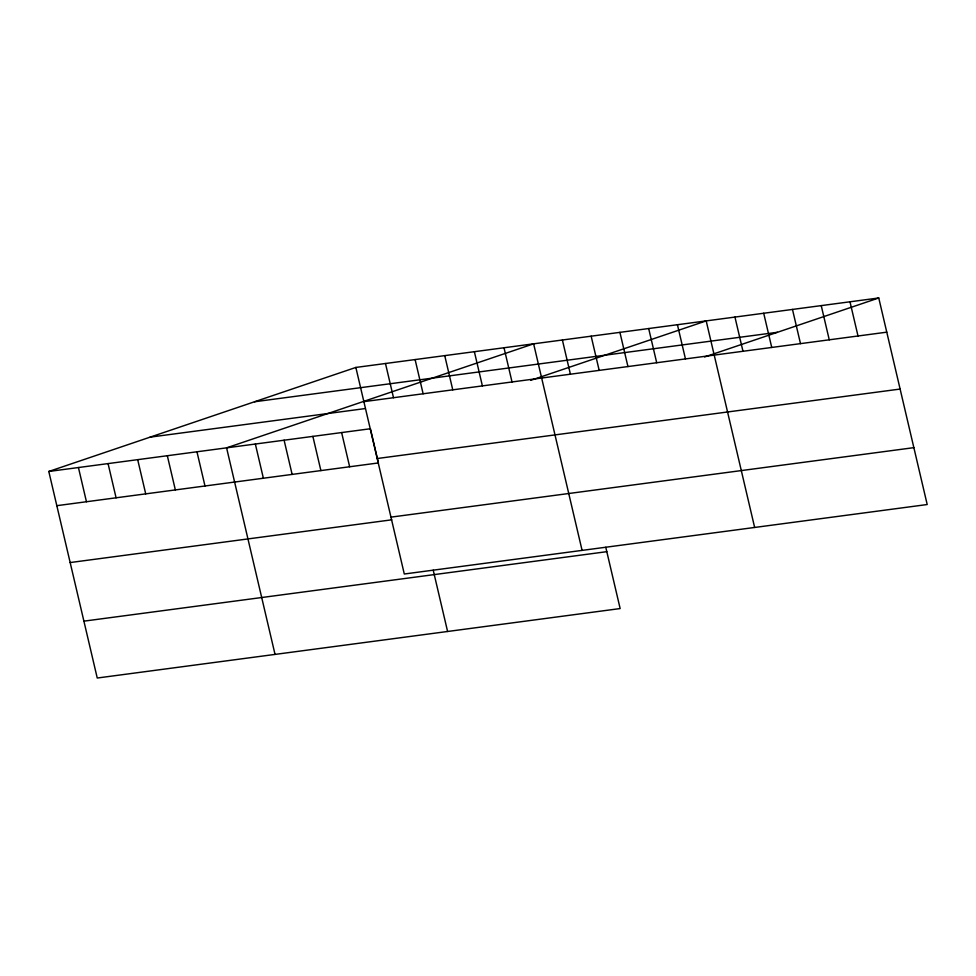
<?xml version="1.0" encoding="UTF-8"?>
<svg xmlns="http://www.w3.org/2000/svg" width="976" height="976" viewBox="0 0 976 976"><rect width="100%" height="100%" fill="white"/><g stroke="black" fill="none" stroke-linecap="round" stroke-linejoin="round"><path stroke-width="1.46" d="M605.779 547.28L620.15 608.56L97.246 678.027L48.8 471.469L355.85 367.44L878.754 297.973L927.2 504.531L404.296 574.01L355.85 367.44M530.688 380.347L706.197 320.897L754.643 527.455M704.623 356.96L878.754 297.973M254.516 401.77L777.421 332.291M363.865 401.648L886.769 332.169M150.121 437.138L365.305 408.554M48.8 471.469L370.392 428.745L378.407 462.941L56.828 505.678M377.212 458.525L900.116 389.058M390.949 517.134L913.853 447.655M70.162 562.554L391.754 519.818M83.912 621.151L606.816 551.672M849.986 301.791L858.014 336M821.231 305.61L829.258 339.819M792.475 309.429L800.491 343.637M763.708 313.247L771.735 347.456M734.952 317.078L742.98 351.275M677.429 324.715L685.457 358.924M648.674 328.534L656.702 362.743M619.919 332.352L627.934 366.561M591.151 336.183L599.179 370.38M562.396 340.002L570.411 374.211M582.086 550.391L533.628 343.82L226.591 447.85L275.037 654.408M504.006 347.761L512.022 381.97M474.373 351.702L482.388 385.898M444.739 355.63L452.766 389.839M415.105 359.571L423.133 393.779M385.483 363.511L393.499 397.708M433.222 570.204L447.594 631.484M341.624 432.563L349.652 466.772M312.869 436.382L320.884 470.591M284.101 440.2L292.129 474.409M255.346 444.019L263.374 478.228M196.957 451.778L204.984 485.987M167.323 455.719L175.351 489.928M137.689 459.659L145.717 493.856M108.068 463.588L116.083 497.797M78.434 467.528L86.449 501.737"/></g></svg>
